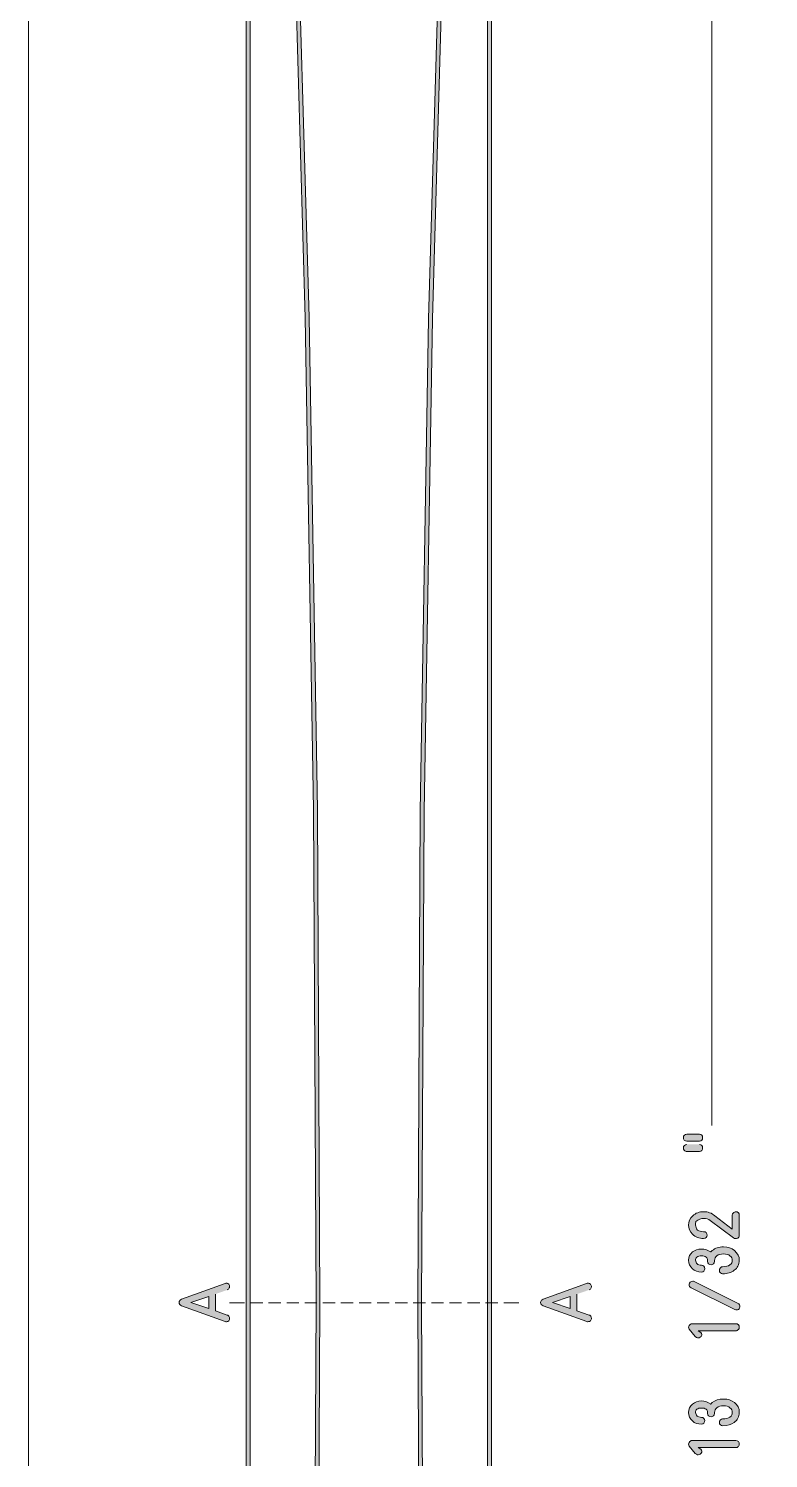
# Model space of a CAD drawing. Header units: inches. Extents: x -1525 to 612, y 0 to 1008.
# Drawn here: x -632 to -494, y 474.9 to 741.4 of the extents above; entities that cross this region are included whole.
import ezdxf

# ---------------------------------------------------------------- set-up
doc = ezdxf.new("R2010")
doc.units = ezdxf.units.IN
doc.header["$MEASUREMENT"] = 0
doc.layers.add('Layer 1', color=7, linetype='Continuous', lineweight=0)

# ---------------------------------------------------------------- blocks, each defined once
blk = doc.blocks.new('Block_2')
at = {"layer": 'Layer 1', "true_color": 0x000000, "transparency": 33554687}
h = blk.add_hatch(color=18, dxfattribs=at)
h.dxf.hatch_style = 2
h.paths.add_polyline_path([(-591.38, 45.36), (-590.66, 45.36), (-590.66, 962.64), (-591.38, 962.64)])
h = blk.add_hatch(color=18, dxfattribs=at)
h.dxf.hatch_style = 2
h.paths.add_polyline_path([(-590.66, 962.64), (-591.38, 962.64), (-586.7, 871.02), (-583.04, 779.28), (-580.4, 687.54), (-578.84, 595.8), (-578.36, 504), (-578.84, 412.2), (-580.4, 320.46), (-583.04, 228.72), (-586.7, 136.98), (-591.38, 45.36), (-590.66, 45.36), (-585.98, 136.98), (-582.32, 228.66), (-579.68, 320.4), (-578.12, 412.2), (-577.64, 504), (-578.12, 595.8), (-579.68, 687.6), (-582.32, 779.34), (-585.98, 871.02), (-590.66, 962.64)])
h = blk.add_hatch(color=18, dxfattribs=at)
h.dxf.hatch_style = 2
h.paths.add_polyline_path([(-546.38, 45.06), (-545.66, 45.12), (-550.34, 136.74), (-554, 228.42), (-556.64, 320.16), (-558.2, 411.96), (-558.68, 503.7), (-558.2, 595.5), (-556.64, 687.3), (-554, 779.04), (-550.34, 870.72), (-545.66, 962.34), (-546.38, 962.4), (-551.06, 870.72), (-554.72, 779.04), (-557.36, 687.3), (-558.92, 595.5), (-559.4, 503.7), (-558.92, 411.9), (-557.36, 320.16), (-554.72, 228.42), (-551.06, 136.68), (-546.38, 45.06)])
h = blk.add_hatch(color=18, dxfattribs=at)
h.dxf.hatch_style = 2
h.paths.add_polyline_path([(-546.38, 45.06), (-545.66, 45.06), (-545.66, 962.34), (-546.38, 962.34)])
h = blk.add_hatch(color=18, dxfattribs=at)
h.dxf.hatch_style = 2
edge = h.paths.add_edge_path()
edge.add_spline(control_points=[(-508.76, 477.18), (-508.82, 477.3), (-508.88, 477.42), (-508.88, 477.54), (-508.88, 477.66), (-508.82, 477.72), (-508.76, 477.84), (-508.64, 478.08), (-508.46, 478.2), (-508.22, 478.2), (-508.22, 478.2), (-500.06, 478.2), (-500.06, 478.2), (-499.88, 478.2), (-499.7, 478.14), (-499.58, 478.02), (-499.46, 477.9), (-499.4, 477.72), (-499.4, 477.54), (-499.4, 477.36), (-499.46, 477.24), (-499.58, 477.12), (-499.7, 476.94), (-499.88, 476.88), (-500.06, 476.88), (-500.06, 476.88), (-507.08, 476.88), (-507.08, 476.88), (-507.08, 476.88), (-506.6, 476.58), (-506.6, 476.58), (-506.48, 476.46), (-506.42, 476.34), (-506.42, 476.22), (-506.42, 476.16), (-506.42, 476.1), (-506.42, 476.04), (-506.48, 475.92), (-506.54, 475.74), (-506.72, 475.68), (-506.84, 475.56), (-506.96, 475.56), (-507.08, 475.56), (-507.08, 475.56), (-507.2, 475.56), (-507.2, 475.56), (-507.32, 475.56), (-507.5, 475.68), (-507.62, 475.8), (-507.62, 475.8), (-508.76, 477.18), (-508.76, 477.18)], knot_values=[0, 0, 0, 0, 1, 1, 1, 2, 2, 2, 3, 3, 3, 4, 4, 4, 5, 5, 5, 6, 6, 6, 7, 7, 7, 8, 8, 8, 9, 9, 9, 10, 10, 10, 11, 11, 11, 12, 12, 12, 13, 13, 13, 14, 14, 14, 15, 15, 15, 16, 16, 16, 17, 17, 17, 17], degree=3, periodic=0)
edge = h.paths.add_edge_path()
edge.add_spline(control_points=[(-504.74, 484.92), (-504.68, 485.04), (-504.62, 485.16), (-504.44, 485.28), (-503.9, 485.7), (-503.18, 485.94), (-502.34, 485.94), (-501.5, 485.94), (-500.84, 485.7), (-500.3, 485.28), (-499.7, 484.8), (-499.4, 484.2), (-499.4, 483.42), (-499.4, 482.64), (-499.76, 482.04), (-500.36, 481.56), (-500.9, 481.14), (-501.62, 480.96), (-502.52, 480.96), (-502.7, 480.96), (-502.82, 481.02), (-502.94, 481.14), (-503.06, 481.26), (-503.12, 481.38), (-503.12, 481.56), (-503.12, 481.74), (-503.06, 481.92), (-502.94, 482.04), (-502.82, 482.16), (-502.64, 482.22), (-502.52, 482.22), (-501.92, 482.22), (-501.44, 482.34), (-501.14, 482.58), (-500.84, 482.82), (-500.72, 483.12), (-500.72, 483.42), (-500.72, 483.78), (-500.84, 484.08), (-501.14, 484.32), (-501.44, 484.56), (-501.86, 484.68), (-502.34, 484.68), (-502.88, 484.68), (-503.3, 484.56), (-503.6, 484.32), (-503.9, 484.08), (-504.02, 483.78), (-504.02, 483.42), (-504.02, 483.42), (-504.02, 483.24), (-504.02, 483.24), (-504.02, 483.06), (-504.08, 482.94), (-504.2, 482.82), (-504.38, 482.7), (-504.5, 482.64), (-504.68, 482.64), (-504.86, 482.64), (-504.98, 482.7), (-505.16, 482.82), (-505.28, 482.94), (-505.34, 483.06), (-505.34, 483.24), (-505.34, 483.24), (-505.34, 483.48), (-505.34, 483.48), (-505.34, 483.72), (-505.4, 483.9), (-505.58, 484.02), (-505.82, 484.2), (-506.12, 484.26), (-506.48, 484.26), (-506.84, 484.26), (-507.08, 484.2), (-507.32, 484.02), (-507.5, 483.9), (-507.56, 483.66), (-507.56, 483.42), (-507.56, 483.18), (-507.44, 482.94), (-507.26, 482.76), (-507.08, 482.64), (-506.84, 482.52), (-506.48, 482.52), (-506.3, 482.52), (-506.12, 482.46), (-506, 482.34), (-505.88, 482.22), (-505.82, 482.1), (-505.82, 481.92), (-505.82, 481.74), (-505.88, 481.56), (-506, 481.44), (-506.12, 481.32), (-506.3, 481.26), (-506.48, 481.26), (-507.14, 481.26), (-507.74, 481.44), (-508.16, 481.86), (-508.64, 482.28), (-508.88, 482.82), (-508.88, 483.42), (-508.88, 484.08), (-508.64, 484.62), (-508.16, 484.98), (-507.68, 485.4), (-507.14, 485.58), (-506.48, 485.58), (-505.82, 485.58), (-505.22, 485.4), (-504.74, 484.98), (-504.68, 484.98), (-504.68, 484.92), (-504.74, 484.92)], knot_values=[0, 0, 0, 0, 1, 1, 1, 2, 2, 2, 3, 3, 3, 4, 4, 4, 5, 5, 5, 6, 6, 6, 7, 7, 7, 8, 8, 8, 9, 9, 9, 10, 10, 10, 11, 11, 11, 12, 12, 12, 13, 13, 13, 14, 14, 14, 15, 15, 15, 16, 16, 16, 17, 17, 17, 18, 18, 18, 19, 19, 19, 20, 20, 20, 21, 21, 21, 22, 22, 22, 23, 23, 23, 24, 24, 24, 25, 25, 25, 26, 26, 26, 27, 27, 27, 28, 28, 28, 29, 29, 29, 30, 30, 30, 31, 31, 31, 32, 32, 32, 33, 33, 33, 34, 34, 34, 35, 35, 35, 36, 36, 36, 37, 37, 37, 38, 38, 38, 38], degree=3, periodic=0)
edge = h.paths.add_edge_path()
edge.add_spline(control_points=[(-508.76, 498.96), (-508.82, 499.08), (-508.88, 499.2), (-508.88, 499.32), (-508.88, 499.44), (-508.82, 499.5), (-508.76, 499.62), (-508.64, 499.86), (-508.46, 499.98), (-508.22, 499.98), (-508.22, 499.98), (-500.06, 499.98), (-500.06, 499.98), (-499.88, 499.98), (-499.7, 499.92), (-499.58, 499.8), (-499.46, 499.68), (-499.4, 499.5), (-499.4, 499.32), (-499.4, 499.14), (-499.46, 499.02), (-499.58, 498.9), (-499.7, 498.78), (-499.88, 498.66), (-500.06, 498.66), (-500.06, 498.66), (-507.08, 498.66), (-507.08, 498.66), (-507.08, 498.66), (-506.6, 498.36), (-506.6, 498.36), (-506.48, 498.24), (-506.42, 498.12), (-506.42, 498), (-506.42, 497.94), (-506.42, 497.88), (-506.42, 497.82), (-506.48, 497.7), (-506.54, 497.52), (-506.72, 497.46), (-506.84, 497.34), (-506.96, 497.34), (-507.08, 497.34), (-507.08, 497.34), (-507.2, 497.34), (-507.2, 497.34), (-507.32, 497.34), (-507.5, 497.46), (-507.62, 497.58), (-507.62, 497.58), (-508.76, 498.96), (-508.76, 498.96)], knot_values=[0, 0, 0, 0, 1, 1, 1, 2, 2, 2, 3, 3, 3, 4, 4, 4, 5, 5, 5, 6, 6, 6, 7, 7, 7, 8, 8, 8, 9, 9, 9, 10, 10, 10, 11, 11, 11, 12, 12, 12, 13, 13, 13, 14, 14, 14, 15, 15, 15, 16, 16, 16, 17, 17, 17, 17], degree=3, periodic=0)
edge = h.paths.add_edge_path()
edge.add_spline(control_points=[(-508.4, 506.7), (-508.64, 506.82), (-508.76, 507), (-508.76, 507.24), (-508.76, 507.36), (-508.7, 507.48), (-508.7, 507.54), (-508.58, 507.78), (-508.34, 507.9), (-508.1, 507.9), (-507.98, 507.9), (-507.92, 507.9), (-507.8, 507.84), (-507.8, 507.84), (-499.64, 503.76), (-499.64, 503.76), (-499.4, 503.64), (-499.28, 503.46), (-499.28, 503.16), (-499.28, 503.1), (-499.28, 502.98), (-499.34, 502.92), (-499.46, 502.68), (-499.64, 502.56), (-499.94, 502.56), (-500, 502.56), (-500.12, 502.56), (-500.24, 502.62), (-500.24, 502.62), (-508.4, 506.7), (-508.4, 506.7)], knot_values=[0, 0, 0, 0, 1, 1, 1, 2, 2, 2, 3, 3, 3, 4, 4, 4, 5, 5, 5, 6, 6, 6, 7, 7, 7, 8, 8, 8, 9, 9, 9, 10, 10, 10, 10], degree=3, periodic=0)
edge = h.paths.add_edge_path()
edge.add_spline(control_points=[(-504.74, 513.3), (-504.68, 513.36), (-504.62, 513.48), (-504.44, 513.6), (-503.9, 514.08), (-503.18, 514.32), (-502.34, 514.32), (-501.5, 514.32), (-500.84, 514.08), (-500.3, 513.6), (-499.7, 513.12), (-499.4, 512.52), (-499.4, 511.8), (-499.4, 511.02), (-499.76, 510.36), (-500.36, 509.94), (-500.9, 509.52), (-501.62, 509.28), (-502.52, 509.28), (-502.7, 509.28), (-502.82, 509.34), (-502.94, 509.46), (-503.06, 509.58), (-503.12, 509.76), (-503.12, 509.94), (-503.12, 510.12), (-503.06, 510.24), (-502.94, 510.42), (-502.82, 510.54), (-502.64, 510.6), (-502.52, 510.6), (-501.92, 510.6), (-501.44, 510.72), (-501.14, 510.96), (-500.84, 511.14), (-500.72, 511.44), (-500.72, 511.8), (-500.72, 512.1), (-500.84, 512.4), (-501.14, 512.64), (-501.44, 512.88), (-501.86, 513), (-502.34, 513), (-502.88, 513), (-503.3, 512.88), (-503.6, 512.64), (-503.9, 512.4), (-504.02, 512.1), (-504.02, 511.74), (-504.02, 511.74), (-504.02, 511.62), (-504.02, 511.62), (-504.02, 511.44), (-504.08, 511.26), (-504.2, 511.14), (-504.38, 511.02), (-504.5, 510.96), (-504.68, 510.96), (-504.86, 510.96), (-504.98, 511.02), (-505.16, 511.14), (-505.28, 511.26), (-505.34, 511.44), (-505.34, 511.62), (-505.34, 511.62), (-505.34, 511.86), (-505.34, 511.86), (-505.34, 512.04), (-505.4, 512.22), (-505.58, 512.4), (-505.82, 512.52), (-506.12, 512.64), (-506.48, 512.64), (-506.84, 512.64), (-507.08, 512.58), (-507.32, 512.4), (-507.5, 512.22), (-507.56, 512.04), (-507.56, 511.8), (-507.56, 511.56), (-507.44, 511.32), (-507.26, 511.14), (-507.08, 510.96), (-506.84, 510.9), (-506.48, 510.9), (-506.3, 510.9), (-506.12, 510.84), (-506, 510.72), (-505.88, 510.6), (-505.82, 510.42), (-505.82, 510.24), (-505.82, 510.06), (-505.88, 509.94), (-506, 509.76), (-506.12, 509.64), (-506.3, 509.58), (-506.48, 509.58), (-507.14, 509.58), (-507.74, 509.82), (-508.16, 510.24), (-508.64, 510.66), (-508.88, 511.14), (-508.88, 511.8), (-508.88, 512.46), (-508.64, 512.94), (-508.16, 513.36), (-507.68, 513.72), (-507.14, 513.9), (-506.48, 513.9), (-505.82, 513.9), (-505.22, 513.72), (-504.74, 513.36), (-504.68, 513.3), (-504.68, 513.3), (-504.74, 513.3)], knot_values=[0, 0, 0, 0, 1, 1, 1, 2, 2, 2, 3, 3, 3, 4, 4, 4, 5, 5, 5, 6, 6, 6, 7, 7, 7, 8, 8, 8, 9, 9, 9, 10, 10, 10, 11, 11, 11, 12, 12, 12, 13, 13, 13, 14, 14, 14, 15, 15, 15, 16, 16, 16, 17, 17, 17, 18, 18, 18, 19, 19, 19, 20, 20, 20, 21, 21, 21, 22, 22, 22, 23, 23, 23, 24, 24, 24, 25, 25, 25, 26, 26, 26, 27, 27, 27, 28, 28, 28, 29, 29, 29, 30, 30, 30, 31, 31, 31, 32, 32, 32, 33, 33, 33, 34, 34, 34, 35, 35, 35, 36, 36, 36, 37, 37, 37, 38, 38, 38, 38], degree=3, periodic=0)
edge = h.paths.add_edge_path()
edge.add_spline(control_points=[(-500.72, 517.62), (-500.72, 517.62), (-500.72, 520.2), (-500.72, 520.2), (-500.72, 520.44), (-500.66, 520.56), (-500.54, 520.62), (-500.42, 520.8), (-500.24, 520.86), (-500.06, 520.86), (-499.88, 520.86), (-499.7, 520.8), (-499.58, 520.68), (-499.46, 520.56), (-499.4, 520.44), (-499.4, 520.2), (-499.4, 520.2), (-499.4, 516.48), (-499.4, 516.48), (-499.4, 516.36), (-499.46, 516.24), (-499.52, 516.12), (-499.64, 515.94), (-499.76, 515.88), (-499.94, 515.88), (-500, 515.88), (-500, 515.88), (-500.06, 515.88), (-500.18, 515.88), (-500.36, 515.88), (-500.48, 516), (-500.48, 516), (-504.86, 519.24), (-504.86, 519.24), (-505.16, 519.48), (-505.58, 519.6), (-506.06, 519.6), (-506.54, 519.6), (-507.02, 519.42), (-507.5, 519.06), (-507.56, 518.88), (-507.56, 518.64), (-507.56, 518.34), (-507.56, 518.1), (-507.44, 517.74), (-507.2, 517.44), (-506.9, 517.26), (-506.54, 517.14), (-506.06, 517.14), (-505.88, 517.14), (-505.7, 517.08), (-505.58, 516.96), (-505.46, 516.84), (-505.4, 516.66), (-505.4, 516.48), (-505.4, 516.3), (-505.46, 516.18), (-505.58, 516.06), (-505.7, 515.94), (-505.88, 515.88), (-506.06, 515.88), (-506.9, 515.88), (-507.62, 516.12), (-508.16, 516.66), (-508.64, 517.14), (-508.88, 517.74), (-508.88, 518.34), (-508.88, 519.06), (-508.64, 519.6), (-508.1, 520.08), (-507.56, 520.62), (-506.84, 520.86), (-506.06, 520.86), (-505.28, 520.86), (-504.56, 520.62), (-503.96, 520.08), (-503.96, 520.08), (-500.72, 517.62), (-500.72, 517.62)], knot_values=[0, 0, 0, 0, 1, 1, 1, 2, 2, 2, 3, 3, 3, 4, 4, 4, 5, 5, 5, 6, 6, 6, 7, 7, 7, 8, 8, 8, 9, 9, 9, 10, 10, 10, 11, 11, 11, 12, 12, 12, 13, 13, 13, 14, 14, 14, 15, 15, 15, 16, 16, 16, 17, 17, 17, 18, 18, 18, 19, 19, 19, 20, 20, 20, 21, 21, 21, 22, 22, 22, 23, 23, 23, 24, 24, 24, 25, 25, 25, 26, 26, 26, 26], degree=3, periodic=0)
edge = h.paths.add_edge_path()
edge.add_spline(control_points=[(-506.84, 535.32), (-506.66, 535.32), (-506.54, 535.26), (-506.42, 535.14), (-506.3, 535.02), (-506.24, 534.84), (-506.24, 534.66), (-506.24, 534.48), (-506.3, 534.3), (-506.42, 534.18), (-506.54, 534.06), (-506.66, 534), (-506.84, 534), (-506.84, 534), (-509.18, 534), (-509.18, 534), (-509.36, 534), (-509.54, 534.06), (-509.66, 534.18), (-509.78, 534.36), (-509.84, 534.48), (-509.84, 534.66), (-509.84, 534.84), (-509.78, 535.02), (-509.6, 535.14), (-509.48, 535.26), (-509.36, 535.32), (-509.18, 535.32), (-509.18, 535.32), (-506.84, 535.32), (-506.84, 535.32)], knot_values=[0, 0, 0, 0, 1, 1, 1, 2, 2, 2, 3, 3, 3, 4, 4, 4, 5, 5, 5, 6, 6, 6, 7, 7, 7, 8, 8, 8, 9, 9, 9, 10, 10, 10, 10], degree=3, periodic=0)
edge = h.paths.add_edge_path()
edge.add_spline(control_points=[(-506.84, 533.4), (-506.66, 533.4), (-506.54, 533.34), (-506.42, 533.22), (-506.3, 533.1), (-506.24, 532.92), (-506.24, 532.74), (-506.24, 532.56), (-506.3, 532.44), (-506.42, 532.26), (-506.54, 532.14), (-506.66, 532.08), (-506.84, 532.08), (-506.84, 532.08), (-509.18, 532.08), (-509.18, 532.08), (-509.36, 532.08), (-509.54, 532.14), (-509.66, 532.32), (-509.78, 532.44), (-509.84, 532.56), (-509.84, 532.74), (-509.84, 532.92), (-509.78, 533.1), (-509.6, 533.22), (-509.48, 533.34), (-509.36, 533.4), (-509.18, 533.4)], knot_values=[0, 0, 0, 0, 1, 1, 1, 2, 2, 2, 3, 3, 3, 4, 4, 4, 5, 5, 5, 6, 6, 6, 7, 7, 7, 8, 8, 8, 9, 9, 9, 9], degree=3, periodic=0)
edge.add_line((-509.18, 533.4), (-506.84, 533.4))
h = blk.add_hatch(color=18, dxfattribs=at)
h.dxf.hatch_style = 2
edge = h.paths.add_edge_path()
edge.add_spline(control_points=[(-598.4, 502.8), (-598.4, 502.8), (-598.4, 505.08), (-598.4, 505.08), (-598.4, 505.08), (-601.7, 503.94), (-601.7, 503.94), (-601.7, 503.94), (-598.4, 502.8), (-598.4, 502.8)], knot_values=[0, 0, 0, 0, 1, 1, 1, 2, 2, 2, 3, 3, 3, 3], degree=3, periodic=0)
edge = h.paths.add_edge_path()
edge.add_spline(control_points=[(-597.14, 505.5), (-597.14, 505.5), (-597.14, 502.38), (-597.14, 502.38), (-597.14, 502.38), (-594.92, 501.6), (-594.92, 501.6), (-594.74, 501.54), (-594.62, 501.42), (-594.56, 501.24), (-594.5, 501.18), (-594.5, 501.06), (-594.5, 501), (-594.5, 500.94), (-594.5, 500.88), (-594.5, 500.76), (-594.56, 500.58), (-594.68, 500.46), (-594.8, 500.4), (-594.92, 500.4), (-595.04, 500.34), (-595.1, 500.34), (-595.16, 500.34), (-595.28, 500.34), (-595.34, 500.4), (-595.34, 500.4), (-603.44, 503.34), (-603.44, 503.34), (-603.62, 503.4), (-603.74, 503.46), (-603.8, 503.58), (-603.86, 503.7), (-603.92, 503.82), (-603.92, 503.94), (-603.92, 504.06), (-603.86, 504.24), (-603.74, 504.36), (-603.68, 504.42), (-603.62, 504.48), (-603.5, 504.54), (-603.5, 504.54), (-595.34, 507.48), (-595.34, 507.48), (-595.28, 507.54), (-595.16, 507.54), (-595.1, 507.54), (-595.04, 507.54), (-594.92, 507.54), (-594.8, 507.48), (-594.68, 507.42), (-594.56, 507.3), (-594.5, 507.12), (-594.5, 507.06), (-594.5, 506.94), (-594.5, 506.88), (-594.5, 506.82), (-594.5, 506.7), (-594.56, 506.64), (-594.62, 506.46), (-594.74, 506.34), (-594.92, 506.28)], knot_values=[0, 0, 0, 0, 1, 1, 1, 2, 2, 2, 3, 3, 3, 4, 4, 4, 5, 5, 5, 6, 6, 6, 7, 7, 7, 8, 8, 8, 9, 9, 9, 10, 10, 10, 11, 11, 11, 12, 12, 12, 13, 13, 13, 14, 14, 14, 15, 15, 15, 16, 16, 16, 17, 17, 17, 18, 18, 18, 19, 19, 19, 20, 20, 20, 20], degree=3, periodic=0)
edge.add_line((-594.92, 506.28), (-597.14, 505.5))
h = blk.add_hatch(color=18, dxfattribs=at)
h.dxf.hatch_style = 2
edge = h.paths.add_edge_path()
edge.add_spline(control_points=[(-530.96, 502.8), (-530.96, 502.8), (-530.96, 505.08), (-530.96, 505.08), (-530.96, 505.08), (-534.26, 503.94), (-534.26, 503.94), (-534.26, 503.94), (-530.96, 502.8), (-530.96, 502.8)], knot_values=[0, 0, 0, 0, 1, 1, 1, 2, 2, 2, 3, 3, 3, 3], degree=3, periodic=0)
edge = h.paths.add_edge_path()
edge.add_spline(control_points=[(-529.7, 505.5), (-529.7, 505.5), (-529.7, 502.38), (-529.7, 502.38), (-529.7, 502.38), (-527.42, 501.6), (-527.42, 501.6), (-527.24, 501.54), (-527.12, 501.42), (-527.06, 501.24), (-527.06, 501.18), (-527, 501.06), (-527, 501), (-527, 500.94), (-527, 500.88), (-527.06, 500.76), (-527.12, 500.58), (-527.18, 500.46), (-527.36, 500.4), (-527.48, 500.4), (-527.54, 500.34), (-527.66, 500.34), (-527.72, 500.34), (-527.78, 500.34), (-527.84, 500.4), (-527.84, 500.4), (-536, 503.34), (-536, 503.34), (-536.12, 503.4), (-536.24, 503.46), (-536.36, 503.58), (-536.42, 503.7), (-536.48, 503.82), (-536.48, 503.94), (-536.48, 504.06), (-536.42, 504.24), (-536.3, 504.36), (-536.24, 504.42), (-536.18, 504.48), (-536, 504.54), (-536, 504.54), (-527.9, 507.48), (-527.9, 507.48), (-527.78, 507.54), (-527.72, 507.54), (-527.66, 507.54), (-527.54, 507.54), (-527.48, 507.54), (-527.36, 507.48), (-527.18, 507.42), (-527.12, 507.3), (-527.06, 507.12), (-527, 507.06), (-527, 506.94), (-527, 506.88), (-527, 506.82), (-527.06, 506.7), (-527.06, 506.64), (-527.12, 506.46), (-527.24, 506.34), (-527.42, 506.28)], knot_values=[0, 0, 0, 0, 1, 1, 1, 2, 2, 2, 3, 3, 3, 4, 4, 4, 5, 5, 5, 6, 6, 6, 7, 7, 7, 8, 8, 8, 9, 9, 9, 10, 10, 10, 11, 11, 11, 12, 12, 12, 13, 13, 13, 14, 14, 14, 15, 15, 15, 16, 16, 16, 17, 17, 17, 18, 18, 18, 19, 19, 19, 20, 20, 20, 20], degree=3, periodic=0)
edge.add_line((-527.42, 506.28), (-529.7, 505.5))
at = {"layer": 'Layer 1', "color": 18, "lineweight": 9, "true_color": 0x000000}
for p, q in [((-504.5, 963.42), (-504.5, 536.94)), ((-594.5, 503.88), (-591.74, 503.88)), ((-590.6, 503.88), (-588.32, 503.88)), ((-587.24, 503.88), (-584.96, 503.88)), ((-583.82, 503.88), (-581.6, 503.88)), ((-580.46, 503.88), (-578.24, 503.88)), ((-577.1, 503.88), (-574.82, 503.88)), ((-573.74, 503.88), (-571.46, 503.88)), ((-570.32, 503.88), (-568.1, 503.88)), ((-566.96, 503.88), (-564.74, 503.88)), ((-563.6, 503.88), (-561.32, 503.88)), ((-560.24, 503.88), (-557.96, 503.88)), ((-556.82, 503.88), (-554.6, 503.88)), ((-553.46, 503.88), (-551.24, 503.88)), ((-550.1, 503.88), (-547.82, 503.88)), ((-546.74, 503.88), (-544.46, 503.88))]:
    blk.add_line(p, q, dxfattribs=at)
at = {"layer": 'Layer 1'}
for points in [[(-632, 1008), (-20, 1008), (-20, 0), (-632, 0)], [(-591.38, 45.36), (-590.66, 45.36), (-590.66, 962.64), (-591.38, 962.64)], [(-546.38, 45.06), (-545.66, 45.06), (-545.66, 962.34), (-546.38, 962.34)]]:
    blk.add_lwpolyline(points, close=True, dxfattribs=at)
at = {"layer": 'Layer 1', "color": 18, "lineweight": 9, "true_color": 0x000000}
for points in [[(-591.38, 45.36), (-590.66, 45.36), (-590.66, 962.64), (-591.38, 962.64)], [(-545.66, 962.34), (-546.38, 962.34), (-546.38, 45.06), (-545.66, 45.06)]]:
    blk.add_lwpolyline(points, close=True, dxfattribs=at)
at = {"layer": 'Layer 1'}
for points in [[(-590.66, 962.64), (-591.38, 962.64), (-586.7, 871.02), (-583.04, 779.28), (-580.4, 687.54), (-578.84, 595.8), (-578.36, 504), (-578.84, 412.2), (-580.4, 320.46), (-583.04, 228.72), (-586.7, 136.98), (-591.38, 45.36), (-590.66, 45.36), (-585.98, 136.98), (-582.32, 228.66), (-579.68, 320.4), (-578.12, 412.2), (-577.64, 504), (-578.12, 595.8), (-579.68, 687.6), (-582.32, 779.34), (-585.98, 871.02), (-590.66, 962.64)], [(-546.38, 45.06), (-545.66, 45.12), (-550.34, 136.74), (-554, 228.42), (-556.64, 320.16), (-558.2, 411.96), (-558.68, 503.7), (-558.2, 595.5), (-556.64, 687.3), (-554, 779.04), (-550.34, 870.72), (-545.66, 962.34), (-546.38, 962.4), (-551.06, 870.72), (-554.72, 779.04), (-557.36, 687.3), (-558.92, 595.5), (-559.4, 503.7), (-558.92, 411.9), (-557.36, 320.16), (-554.72, 228.42), (-551.06, 136.68), (-546.38, 45.06)]]:
    blk.add_lwpolyline(points, dxfattribs=at)
at = {"layer": 'Layer 1', "color": 18, "lineweight": 9, "true_color": 0x000000}
for points in [[(-590.66, 962.64), (-591.38, 962.64), (-586.7, 871.02), (-583.04, 779.28), (-580.4, 687.54), (-578.84, 595.8), (-578.36, 504), (-578.84, 412.2), (-580.4, 320.46), (-583.04, 228.72), (-586.7, 136.98), (-591.38, 45.36), (-590.66, 45.36), (-585.98, 136.98), (-582.32, 228.66), (-579.68, 320.4), (-578.12, 412.2), (-577.64, 504), (-578.12, 595.8), (-579.68, 687.6), (-582.32, 779.34), (-585.98, 871.02), (-590.66, 962.64)], [(-546.38, 45.06), (-545.66, 45.12), (-550.34, 136.74), (-554, 228.42), (-556.64, 320.16), (-558.2, 411.96), (-558.68, 503.7), (-558.2, 595.5), (-556.64, 687.3), (-554, 779.04), (-550.34, 870.72), (-545.66, 962.34), (-546.38, 962.4), (-551.06, 870.72), (-554.72, 779.04), (-557.36, 687.3), (-558.92, 595.5), (-559.4, 503.7), (-558.92, 411.9), (-557.36, 320.16), (-554.72, 228.42), (-551.06, 136.68), (-546.38, 45.06)], [(-543.32, 503.88), (-541.1, 503.88), (-540.56, 503.88)]]:
    blk.add_lwpolyline(points, dxfattribs=at)
at = {"layer": 'Layer 1'}
for points, knots in [([(-506.84, 535.32), (-506.66, 535.32), (-506.54, 535.26), (-506.42, 535.14), (-506.3, 535.02), (-506.24, 534.84), (-506.24, 534.66), (-506.24, 534.48), (-506.3, 534.3), (-506.42, 534.18), (-506.54, 534.06), (-506.66, 534), (-506.84, 534), (-506.84, 534), (-509.18, 534), (-509.18, 534), (-509.36, 534), (-509.54, 534.06), (-509.66, 534.18), (-509.78, 534.36), (-509.84, 534.48), (-509.84, 534.66), (-509.84, 534.84), (-509.78, 535.02), (-509.6, 535.14), (-509.48, 535.26), (-509.36, 535.32), (-509.18, 535.32), (-509.18, 535.32), (-506.84, 535.32), (-506.84, 535.32)], [0, 0, 0, 0, 1, 1, 1, 2, 2, 2, 3, 3, 3, 4, 4, 4, 5, 5, 5, 6, 6, 6, 7, 7, 7, 8, 8, 8, 9, 9, 9, 10, 10, 10, 10]), ([(-506.84, 533.4), (-506.66, 533.4), (-506.54, 533.34), (-506.42, 533.22), (-506.3, 533.1), (-506.24, 532.92), (-506.24, 532.74), (-506.24, 532.56), (-506.3, 532.44), (-506.42, 532.26), (-506.54, 532.14), (-506.66, 532.08), (-506.84, 532.08), (-506.84, 532.08), (-509.18, 532.08), (-509.18, 532.08), (-509.36, 532.08), (-509.54, 532.14), (-509.66, 532.32), (-509.78, 532.44), (-509.84, 532.56), (-509.84, 532.74), (-509.84, 532.92), (-509.78, 533.1), (-509.6, 533.22), (-509.48, 533.34), (-509.36, 533.4), (-509.18, 533.4)], [0, 0, 0, 0, 1, 1, 1, 2, 2, 2, 3, 3, 3, 4, 4, 4, 5, 5, 5, 6, 6, 6, 7, 7, 7, 8, 8, 8, 9, 9, 9, 9]), ([(-500.72, 517.62), (-500.72, 517.62), (-500.72, 520.2), (-500.72, 520.2), (-500.72, 520.44), (-500.66, 520.56), (-500.54, 520.62), (-500.42, 520.8), (-500.24, 520.86), (-500.06, 520.86), (-499.88, 520.86), (-499.7, 520.8), (-499.58, 520.68), (-499.46, 520.56), (-499.4, 520.44), (-499.4, 520.2), (-499.4, 520.2), (-499.4, 516.48), (-499.4, 516.48), (-499.4, 516.36), (-499.46, 516.24), (-499.52, 516.12), (-499.64, 515.94), (-499.76, 515.88), (-499.94, 515.88), (-500, 515.88), (-500, 515.88), (-500.06, 515.88), (-500.18, 515.88), (-500.36, 515.88), (-500.48, 516), (-500.48, 516), (-504.86, 519.24), (-504.86, 519.24), (-505.16, 519.48), (-505.58, 519.6), (-506.06, 519.6), (-506.54, 519.6), (-507.02, 519.42), (-507.5, 519.06), (-507.56, 518.88), (-507.56, 518.64), (-507.56, 518.34), (-507.56, 518.1), (-507.44, 517.74), (-507.2, 517.44), (-506.9, 517.26), (-506.54, 517.14), (-506.06, 517.14), (-505.88, 517.14), (-505.7, 517.08), (-505.58, 516.96), (-505.46, 516.84), (-505.4, 516.66), (-505.4, 516.48), (-505.4, 516.3), (-505.46, 516.18), (-505.58, 516.06), (-505.7, 515.94), (-505.88, 515.88), (-506.06, 515.88), (-506.9, 515.88), (-507.62, 516.12), (-508.16, 516.66), (-508.64, 517.14), (-508.88, 517.74), (-508.88, 518.34), (-508.88, 519.06), (-508.64, 519.6), (-508.1, 520.08), (-507.56, 520.62), (-506.84, 520.86), (-506.06, 520.86), (-505.28, 520.86), (-504.56, 520.62), (-503.96, 520.08), (-503.96, 520.08), (-500.72, 517.62), (-500.72, 517.62)], [0, 0, 0, 0, 1, 1, 1, 2, 2, 2, 3, 3, 3, 4, 4, 4, 5, 5, 5, 6, 6, 6, 7, 7, 7, 8, 8, 8, 9, 9, 9, 10, 10, 10, 11, 11, 11, 12, 12, 12, 13, 13, 13, 14, 14, 14, 15, 15, 15, 16, 16, 16, 17, 17, 17, 18, 18, 18, 19, 19, 19, 20, 20, 20, 21, 21, 21, 22, 22, 22, 23, 23, 23, 24, 24, 24, 25, 25, 25, 26, 26, 26, 26]), ([(-504.74, 513.3), (-504.68, 513.36), (-504.62, 513.48), (-504.44, 513.6), (-503.9, 514.08), (-503.18, 514.32), (-502.34, 514.32), (-501.5, 514.32), (-500.84, 514.08), (-500.3, 513.6), (-499.7, 513.12), (-499.4, 512.52), (-499.4, 511.8), (-499.4, 511.02), (-499.76, 510.36), (-500.36, 509.94), (-500.9, 509.52), (-501.62, 509.28), (-502.52, 509.28), (-502.7, 509.28), (-502.82, 509.34), (-502.94, 509.46), (-503.06, 509.58), (-503.12, 509.76), (-503.12, 509.94), (-503.12, 510.12), (-503.06, 510.24), (-502.94, 510.42), (-502.82, 510.54), (-502.64, 510.6), (-502.52, 510.6), (-501.92, 510.6), (-501.44, 510.72), (-501.14, 510.96), (-500.84, 511.14), (-500.72, 511.44), (-500.72, 511.8), (-500.72, 512.1), (-500.84, 512.4), (-501.14, 512.64), (-501.44, 512.88), (-501.86, 513), (-502.34, 513), (-502.88, 513), (-503.3, 512.88), (-503.6, 512.64), (-503.9, 512.4), (-504.02, 512.1), (-504.02, 511.74), (-504.02, 511.74), (-504.02, 511.62), (-504.02, 511.62), (-504.02, 511.44), (-504.08, 511.26), (-504.2, 511.14), (-504.38, 511.02), (-504.5, 510.96), (-504.68, 510.96), (-504.86, 510.96), (-504.98, 511.02), (-505.16, 511.14), (-505.28, 511.26), (-505.34, 511.44), (-505.34, 511.62), (-505.34, 511.62), (-505.34, 511.86), (-505.34, 511.86), (-505.34, 512.04), (-505.4, 512.22), (-505.58, 512.4), (-505.82, 512.52), (-506.12, 512.64), (-506.48, 512.64), (-506.84, 512.64), (-507.08, 512.58), (-507.32, 512.4), (-507.5, 512.22), (-507.56, 512.04), (-507.56, 511.8), (-507.56, 511.56), (-507.44, 511.32), (-507.26, 511.14), (-507.08, 510.96), (-506.84, 510.9), (-506.48, 510.9), (-506.3, 510.9), (-506.12, 510.84), (-506, 510.72), (-505.88, 510.6), (-505.82, 510.42), (-505.82, 510.24), (-505.82, 510.06), (-505.88, 509.94), (-506, 509.76), (-506.12, 509.64), (-506.3, 509.58), (-506.48, 509.58), (-507.14, 509.58), (-507.74, 509.82), (-508.16, 510.24), (-508.64, 510.66), (-508.88, 511.14), (-508.88, 511.8), (-508.88, 512.46), (-508.64, 512.94), (-508.16, 513.36), (-507.68, 513.72), (-507.14, 513.9), (-506.48, 513.9), (-505.82, 513.9), (-505.22, 513.72), (-504.74, 513.36), (-504.68, 513.3), (-504.68, 513.3), (-504.74, 513.3)], [0, 0, 0, 0, 1, 1, 1, 2, 2, 2, 3, 3, 3, 4, 4, 4, 5, 5, 5, 6, 6, 6, 7, 7, 7, 8, 8, 8, 9, 9, 9, 10, 10, 10, 11, 11, 11, 12, 12, 12, 13, 13, 13, 14, 14, 14, 15, 15, 15, 16, 16, 16, 17, 17, 17, 18, 18, 18, 19, 19, 19, 20, 20, 20, 21, 21, 21, 22, 22, 22, 23, 23, 23, 24, 24, 24, 25, 25, 25, 26, 26, 26, 27, 27, 27, 28, 28, 28, 29, 29, 29, 30, 30, 30, 31, 31, 31, 32, 32, 32, 33, 33, 33, 34, 34, 34, 35, 35, 35, 36, 36, 36, 37, 37, 37, 38, 38, 38, 38]), ([(-597.14, 505.5), (-597.14, 505.5), (-597.14, 502.38), (-597.14, 502.38), (-597.14, 502.38), (-594.92, 501.6), (-594.92, 501.6), (-594.74, 501.54), (-594.62, 501.42), (-594.56, 501.24), (-594.5, 501.18), (-594.5, 501.06), (-594.5, 501), (-594.5, 500.94), (-594.5, 500.88), (-594.5, 500.76), (-594.56, 500.58), (-594.68, 500.46), (-594.8, 500.4), (-594.92, 500.4), (-595.04, 500.34), (-595.1, 500.34), (-595.16, 500.34), (-595.28, 500.34), (-595.34, 500.4), (-595.34, 500.4), (-603.44, 503.34), (-603.44, 503.34), (-603.62, 503.4), (-603.74, 503.46), (-603.8, 503.58), (-603.86, 503.7), (-603.92, 503.82), (-603.92, 503.94), (-603.92, 504.06), (-603.86, 504.24), (-603.74, 504.36), (-603.68, 504.42), (-603.62, 504.48), (-603.5, 504.54), (-603.5, 504.54), (-595.34, 507.48), (-595.34, 507.48), (-595.28, 507.54), (-595.16, 507.54), (-595.1, 507.54), (-595.04, 507.54), (-594.92, 507.54), (-594.8, 507.48), (-594.68, 507.42), (-594.56, 507.3), (-594.5, 507.12), (-594.5, 507.06), (-594.5, 506.94), (-594.5, 506.88), (-594.5, 506.82), (-594.5, 506.7), (-594.56, 506.64), (-594.62, 506.46), (-594.74, 506.34), (-594.92, 506.28)], [0, 0, 0, 0, 1, 1, 1, 2, 2, 2, 3, 3, 3, 4, 4, 4, 5, 5, 5, 6, 6, 6, 7, 7, 7, 8, 8, 8, 9, 9, 9, 10, 10, 10, 11, 11, 11, 12, 12, 12, 13, 13, 13, 14, 14, 14, 15, 15, 15, 16, 16, 16, 17, 17, 17, 18, 18, 18, 19, 19, 19, 20, 20, 20, 20]), ([(-529.7, 505.5), (-529.7, 505.5), (-529.7, 502.38), (-529.7, 502.38), (-529.7, 502.38), (-527.42, 501.6), (-527.42, 501.6), (-527.24, 501.54), (-527.12, 501.42), (-527.06, 501.24), (-527.06, 501.18), (-527, 501.06), (-527, 501), (-527, 500.94), (-527, 500.88), (-527.06, 500.76), (-527.12, 500.58), (-527.18, 500.46), (-527.36, 500.4), (-527.48, 500.4), (-527.54, 500.34), (-527.66, 500.34), (-527.72, 500.34), (-527.78, 500.34), (-527.84, 500.4), (-527.84, 500.4), (-536, 503.34), (-536, 503.34), (-536.12, 503.4), (-536.24, 503.46), (-536.36, 503.58), (-536.42, 503.7), (-536.48, 503.82), (-536.48, 503.94), (-536.48, 504.06), (-536.42, 504.24), (-536.3, 504.36), (-536.24, 504.42), (-536.18, 504.48), (-536, 504.54), (-536, 504.54), (-527.9, 507.48), (-527.9, 507.48), (-527.78, 507.54), (-527.72, 507.54), (-527.66, 507.54), (-527.54, 507.54), (-527.48, 507.54), (-527.36, 507.48), (-527.18, 507.42), (-527.12, 507.3), (-527.06, 507.12), (-527, 507.06), (-527, 506.94), (-527, 506.88), (-527, 506.82), (-527.06, 506.7), (-527.06, 506.64), (-527.12, 506.46), (-527.24, 506.34), (-527.42, 506.28)], [0, 0, 0, 0, 1, 1, 1, 2, 2, 2, 3, 3, 3, 4, 4, 4, 5, 5, 5, 6, 6, 6, 7, 7, 7, 8, 8, 8, 9, 9, 9, 10, 10, 10, 11, 11, 11, 12, 12, 12, 13, 13, 13, 14, 14, 14, 15, 15, 15, 16, 16, 16, 17, 17, 17, 18, 18, 18, 19, 19, 19, 20, 20, 20, 20]), ([(-508.4, 506.7), (-508.64, 506.82), (-508.76, 507), (-508.76, 507.24), (-508.76, 507.36), (-508.7, 507.48), (-508.7, 507.54), (-508.58, 507.78), (-508.34, 507.9), (-508.1, 507.9), (-507.98, 507.9), (-507.92, 507.9), (-507.8, 507.84), (-507.8, 507.84), (-499.64, 503.76), (-499.64, 503.76), (-499.4, 503.64), (-499.28, 503.46), (-499.28, 503.16), (-499.28, 503.1), (-499.28, 502.98), (-499.34, 502.92), (-499.46, 502.68), (-499.64, 502.56), (-499.94, 502.56), (-500, 502.56), (-500.12, 502.56), (-500.24, 502.62), (-500.24, 502.62), (-508.4, 506.7), (-508.4, 506.7)], [0, 0, 0, 0, 1, 1, 1, 2, 2, 2, 3, 3, 3, 4, 4, 4, 5, 5, 5, 6, 6, 6, 7, 7, 7, 8, 8, 8, 9, 9, 9, 10, 10, 10, 10]), ([(-598.4, 502.8), (-598.4, 502.8), (-598.4, 505.08), (-598.4, 505.08), (-598.4, 505.08), (-601.7, 503.94), (-601.7, 503.94), (-601.7, 503.94), (-598.4, 502.8), (-598.4, 502.8)], [0, 0, 0, 0, 1, 1, 1, 2, 2, 2, 3, 3, 3, 3]), ([(-530.96, 502.8), (-530.96, 502.8), (-530.96, 505.08), (-530.96, 505.08), (-530.96, 505.08), (-534.26, 503.94), (-534.26, 503.94), (-534.26, 503.94), (-530.96, 502.8), (-530.96, 502.8)], [0, 0, 0, 0, 1, 1, 1, 2, 2, 2, 3, 3, 3, 3]), ([(-508.76, 498.96), (-508.82, 499.08), (-508.88, 499.2), (-508.88, 499.32), (-508.88, 499.44), (-508.82, 499.5), (-508.76, 499.62), (-508.64, 499.86), (-508.46, 499.98), (-508.22, 499.98), (-508.22, 499.98), (-500.06, 499.98), (-500.06, 499.98), (-499.88, 499.98), (-499.7, 499.92), (-499.58, 499.8), (-499.46, 499.68), (-499.4, 499.5), (-499.4, 499.32), (-499.4, 499.14), (-499.46, 499.02), (-499.58, 498.9), (-499.7, 498.78), (-499.88, 498.66), (-500.06, 498.66), (-500.06, 498.66), (-507.08, 498.66), (-507.08, 498.66), (-507.08, 498.66), (-506.6, 498.36), (-506.6, 498.36), (-506.48, 498.24), (-506.42, 498.12), (-506.42, 498), (-506.42, 497.94), (-506.42, 497.88), (-506.42, 497.82), (-506.48, 497.7), (-506.54, 497.52), (-506.72, 497.46), (-506.84, 497.34), (-506.96, 497.34), (-507.08, 497.34), (-507.08, 497.34), (-507.2, 497.34), (-507.2, 497.34), (-507.32, 497.34), (-507.5, 497.46), (-507.62, 497.58), (-507.62, 497.58), (-508.76, 498.96), (-508.76, 498.96)], [0, 0, 0, 0, 1, 1, 1, 2, 2, 2, 3, 3, 3, 4, 4, 4, 5, 5, 5, 6, 6, 6, 7, 7, 7, 8, 8, 8, 9, 9, 9, 10, 10, 10, 11, 11, 11, 12, 12, 12, 13, 13, 13, 14, 14, 14, 15, 15, 15, 16, 16, 16, 17, 17, 17, 17]), ([(-504.74, 484.92), (-504.68, 485.04), (-504.62, 485.16), (-504.44, 485.28), (-503.9, 485.7), (-503.18, 485.94), (-502.34, 485.94), (-501.5, 485.94), (-500.84, 485.7), (-500.3, 485.28), (-499.7, 484.8), (-499.4, 484.2), (-499.4, 483.42), (-499.4, 482.64), (-499.76, 482.04), (-500.36, 481.56), (-500.9, 481.14), (-501.62, 480.96), (-502.52, 480.96), (-502.7, 480.96), (-502.82, 481.02), (-502.94, 481.14), (-503.06, 481.26), (-503.12, 481.38), (-503.12, 481.56), (-503.12, 481.74), (-503.06, 481.92), (-502.94, 482.04), (-502.82, 482.16), (-502.64, 482.22), (-502.52, 482.22), (-501.92, 482.22), (-501.44, 482.34), (-501.14, 482.58), (-500.84, 482.82), (-500.72, 483.12), (-500.72, 483.42), (-500.72, 483.78), (-500.84, 484.08), (-501.14, 484.32), (-501.44, 484.56), (-501.86, 484.68), (-502.34, 484.68), (-502.88, 484.68), (-503.3, 484.56), (-503.6, 484.32), (-503.9, 484.08), (-504.02, 483.78), (-504.02, 483.42), (-504.02, 483.42), (-504.02, 483.24), (-504.02, 483.24), (-504.02, 483.06), (-504.08, 482.94), (-504.2, 482.82), (-504.38, 482.7), (-504.5, 482.64), (-504.68, 482.64), (-504.86, 482.64), (-504.98, 482.7), (-505.16, 482.82), (-505.28, 482.94), (-505.34, 483.06), (-505.34, 483.24), (-505.34, 483.24), (-505.34, 483.48), (-505.34, 483.48), (-505.34, 483.72), (-505.4, 483.9), (-505.58, 484.02), (-505.82, 484.2), (-506.12, 484.26), (-506.48, 484.26), (-506.84, 484.26), (-507.08, 484.2), (-507.32, 484.02), (-507.5, 483.9), (-507.56, 483.66), (-507.56, 483.42), (-507.56, 483.18), (-507.44, 482.94), (-507.26, 482.76), (-507.08, 482.64), (-506.84, 482.52), (-506.48, 482.52), (-506.3, 482.52), (-506.12, 482.46), (-506, 482.34), (-505.88, 482.22), (-505.82, 482.1), (-505.82, 481.92), (-505.82, 481.74), (-505.88, 481.56), (-506, 481.44), (-506.12, 481.32), (-506.3, 481.26), (-506.48, 481.26), (-507.14, 481.26), (-507.74, 481.44), (-508.16, 481.86), (-508.64, 482.28), (-508.88, 482.82), (-508.88, 483.42), (-508.88, 484.08), (-508.64, 484.62), (-508.16, 484.98), (-507.68, 485.4), (-507.14, 485.58), (-506.48, 485.58), (-505.82, 485.58), (-505.22, 485.4), (-504.74, 484.98), (-504.68, 484.98), (-504.68, 484.92), (-504.74, 484.92)], [0, 0, 0, 0, 1, 1, 1, 2, 2, 2, 3, 3, 3, 4, 4, 4, 5, 5, 5, 6, 6, 6, 7, 7, 7, 8, 8, 8, 9, 9, 9, 10, 10, 10, 11, 11, 11, 12, 12, 12, 13, 13, 13, 14, 14, 14, 15, 15, 15, 16, 16, 16, 17, 17, 17, 18, 18, 18, 19, 19, 19, 20, 20, 20, 21, 21, 21, 22, 22, 22, 23, 23, 23, 24, 24, 24, 25, 25, 25, 26, 26, 26, 27, 27, 27, 28, 28, 28, 29, 29, 29, 30, 30, 30, 31, 31, 31, 32, 32, 32, 33, 33, 33, 34, 34, 34, 35, 35, 35, 36, 36, 36, 37, 37, 37, 38, 38, 38, 38]), ([(-508.76, 477.18), (-508.82, 477.3), (-508.88, 477.42), (-508.88, 477.54), (-508.88, 477.66), (-508.82, 477.72), (-508.76, 477.84), (-508.64, 478.08), (-508.46, 478.2), (-508.22, 478.2), (-508.22, 478.2), (-500.06, 478.2), (-500.06, 478.2), (-499.88, 478.2), (-499.7, 478.14), (-499.58, 478.02), (-499.46, 477.9), (-499.4, 477.72), (-499.4, 477.54), (-499.4, 477.36), (-499.46, 477.24), (-499.58, 477.12), (-499.7, 476.94), (-499.88, 476.88), (-500.06, 476.88), (-500.06, 476.88), (-507.08, 476.88), (-507.08, 476.88), (-507.08, 476.88), (-506.6, 476.58), (-506.6, 476.58), (-506.48, 476.46), (-506.42, 476.34), (-506.42, 476.22), (-506.42, 476.16), (-506.42, 476.1), (-506.42, 476.04), (-506.48, 475.92), (-506.54, 475.74), (-506.72, 475.68), (-506.84, 475.56), (-506.96, 475.56), (-507.08, 475.56), (-507.08, 475.56), (-507.2, 475.56), (-507.2, 475.56), (-507.32, 475.56), (-507.5, 475.68), (-507.62, 475.8), (-507.62, 475.8), (-508.76, 477.18), (-508.76, 477.18)], [0, 0, 0, 0, 1, 1, 1, 2, 2, 2, 3, 3, 3, 4, 4, 4, 5, 5, 5, 6, 6, 6, 7, 7, 7, 8, 8, 8, 9, 9, 9, 10, 10, 10, 11, 11, 11, 12, 12, 12, 13, 13, 13, 14, 14, 14, 15, 15, 15, 16, 16, 16, 17, 17, 17, 17])]:
    blk.add_open_spline(points, degree=3, knots=knots, dxfattribs=at)
blk = doc.blocks.new('Block_1')
at = {"layer": 'Layer 1'}
blk.add_blockref('Block_2', (0, 0), dxfattribs=at)

msp = doc.modelspace()

# ---------------------------------------------------------------- block references
at = {"layer": 'Layer 1'}
msp.add_blockref('Block_1', (0, 0), dxfattribs=at)

doc.saveas('drawing.dxf')
